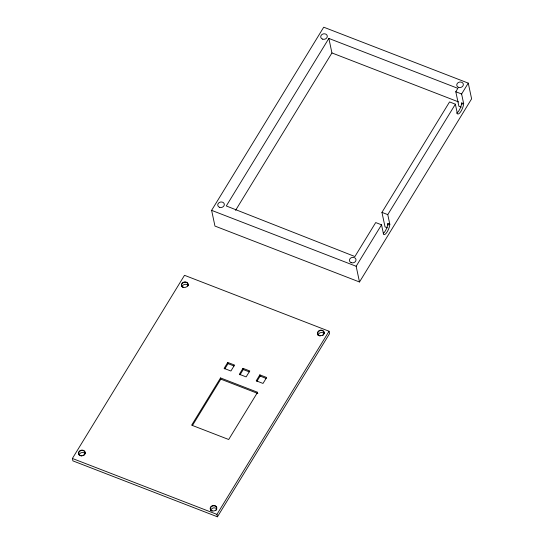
<?xml version="1.0" encoding="UTF-8"?>
<svg xmlns="http://www.w3.org/2000/svg" width="544" height="544" viewBox="0 0 544 544"><rect width="100%" height="100%" fill="white"/><g stroke="black" fill="none" stroke-linecap="round" stroke-linejoin="round"><path stroke-width="0.82" d="M211.616 210.351L323.728 27.2L468.268 83.123L471.607 98.838L359.496 281.989L214.955 226.066L211.616 210.351L356.15 266.268L359.496 281.989M461.203 107.154L458.878 106.25L455.79 91.739L457.871 88.346L328.855 38.427L226.29 205.965L354.906 256.544L375.707 222.564L381.528 224.815L383.588 234.484A7.201 2.482 -68.8 0 0 387.219 231.805A7.201 2.482 -68.8 0 0 389.824 224.291L387.77 214.622L455.369 104.19L449.555 101.932L381.949 212.371L385.03 226.875L387.362 227.78M72.393 458.463L184.504 275.312L329.045 331.235L329.562 333.649L217.444 516.8L72.903 460.877L72.393 458.463L216.927 514.379L217.444 516.8M235.566 210.365L331.935 52.938L328.855 38.427M227.752 362.44L224.114 368.39L230.908 371.015L234.546 365.065L227.752 362.44L228.011 363.65L224.774 368.934M220.551 377.937L191.638 425.163L228.691 439.504L257.604 392.272L220.551 377.937L220.81 379.141L192.331 425.66M242.984 368.336L239.346 374.279L246.133 376.904L249.778 370.96L242.984 368.336L243.243 369.539L240.006 374.83M259.862 374.864L256.224 380.807L263.017 383.438L266.655 377.488L259.862 374.864L260.12 376.074L256.884 381.358M356.15 266.268L381.528 224.815M455.369 104.19L457.429 113.859A7.201 2.482 -68.8 0 0 461.06 111.18A7.201 2.482 -68.8 0 0 463.665 103.666L461.611 93.996L468.268 83.123M216.927 514.379L329.045 331.235M455.79 91.739L461.611 93.996M456.491 113.179A7.201 2.482 -68.8 0 0 461.727 102.918L463.665 103.666M331.935 52.938L458.578 101.932M381.949 212.371L387.77 214.622M383.262 233.458A7.201 2.482 -68.8 0 0 387.886 223.543L389.824 224.291M228.011 363.65L234.049 365.983M243.243 369.539L249.281 371.878M260.12 376.074L266.159 378.406M220.81 379.141L257.863 393.482M461.727 102.918L462.074 104.53M387.886 223.543L388.226 225.155M85.109 453.655A3.325 2.761 -12 0 1 83.633 455.478M82.001 455.994A3.325 2.761 -12 0 1 81.138 455.981M80.335 455.777A3.325 2.761 -12 0 1 80.152 450.976A3.325 2.761 -12 0 1 85.197 452.928M183.301 287.579A3.325 2.761 -12 0 1 181.948 283.9A3.325 2.761 -12 0 1 186.422 282.479A3.325 2.761 -12 0 1 187.768 286.151M215.988 510.333A3.325 2.761 -12 0 0 216.791 509.014A3.325 2.761 -12 0 0 213.479 507.933A3.325 2.761 -12 0 0 210.8 510.211M212.017 511.136A3.325 2.761 -12 0 1 211.487 506.573A3.325 2.761 -12 0 1 216.736 507.579M318.648 335.424A3.325 2.761 -12 0 1 319.954 330.657A3.325 2.761 -12 0 1 324.129 333.683M323.823 334.376A3.325 2.761 -12 0 1 322.653 335.498M320.158 336.008A3.325 2.761 -12 0 1 319.348 335.798M79.118 454.852A3.325 2.761 -12 0 1 81.797 452.574A3.325 2.761 -12 0 1 85.136 453.635M318.05 335.607A3.325 2.761 -12 0 1 320.396 332.71A3.325 2.761 -12 0 1 324.156 333.662M182.084 286.654A3.325 2.761 -12 0 1 184.763 284.376A3.325 2.761 -12 0 1 188.102 285.437M322.442 39.1A3.325 2.761 -12 0 0 327.304 36.251A3.325 2.761 -12 0 0 322.266 34.306A3.325 2.761 -12 0 0 322.442 39.1M219.477 207.298A3.325 2.761 -12 0 0 224.339 204.449A3.325 2.761 -12 0 0 219.3 202.497A3.325 2.761 -12 0 0 219.477 207.298M351.166 262.657A3.325 2.761 -12 0 0 356.021 259.808A3.325 2.761 -12 0 0 350.982 257.863A3.325 2.761 -12 0 0 351.166 262.657M458.497 87.326A3.325 2.761 -12 0 0 463.359 84.476A3.325 2.761 -12 0 0 458.313 82.525A3.325 2.761 -12 0 0 458.497 87.326M183.219 287.212A3.325 2.761 -12 0 0 188.081 284.369A3.325 2.761 -12 0 0 183.042 282.418A3.325 2.761 -12 0 0 183.219 287.212M80.26 455.41A3.325 2.761 -12 0 0 85.116 452.56A3.325 2.761 -12 0 0 80.077 450.616A3.325 2.761 -12 0 0 80.26 455.41M319.274 335.437A3.325 2.761 -12 0 0 324.136 332.588A3.325 2.761 -12 0 0 319.097 330.643A3.325 2.761 -12 0 0 319.274 335.437M211.942 510.768A3.325 2.761 -12 0 0 216.804 507.926A3.325 2.761 -12 0 0 211.759 505.974A3.325 2.761 -12 0 0 211.942 510.768"/></g></svg>
